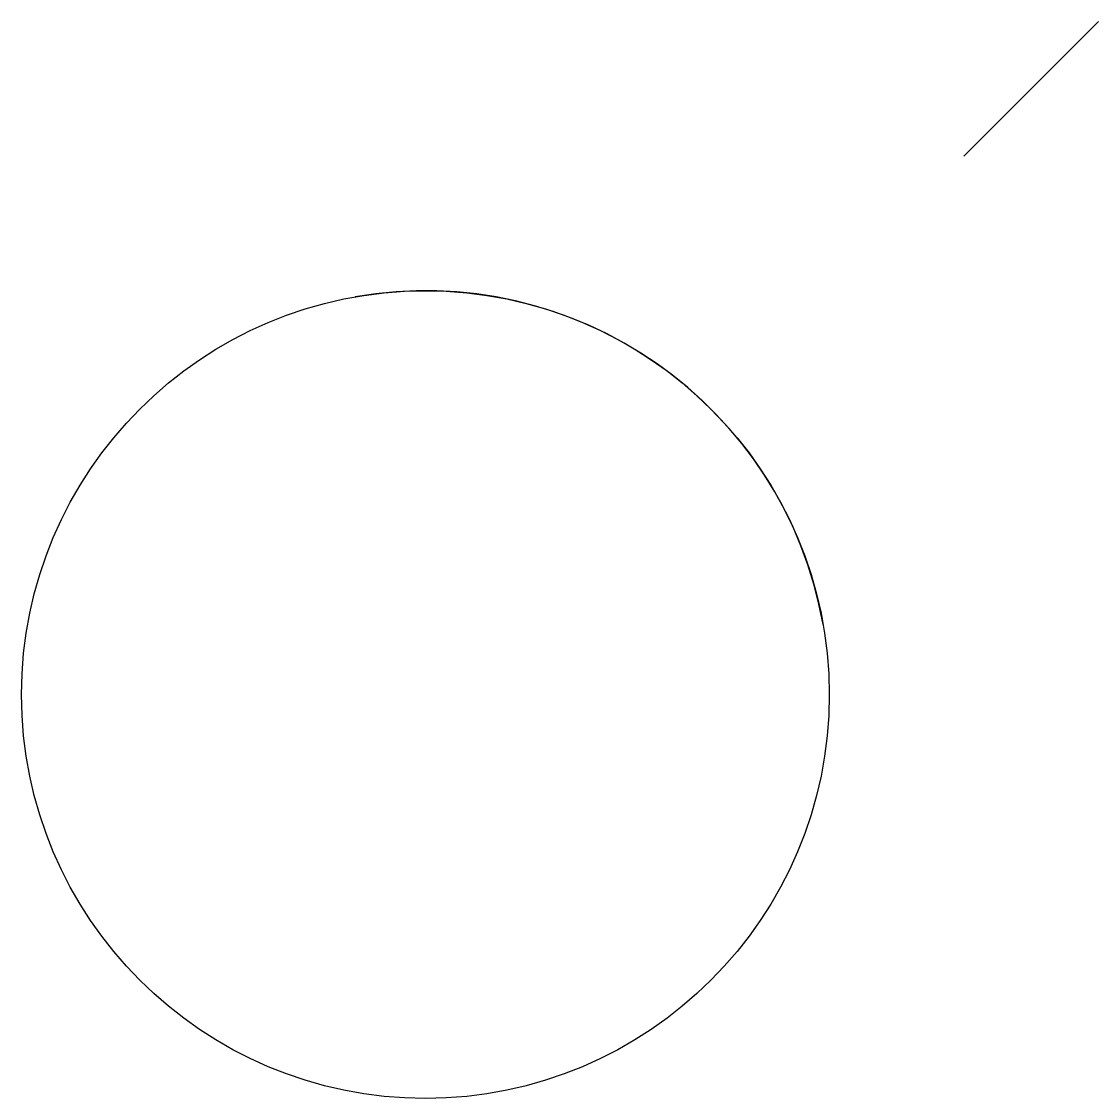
# Model space of a CAD drawing. Extents: x 2 to 10, y 2 to 10.
import ezdxf

# ---------------------------------------------------------------- set-up
doc = ezdxf.new("R2010")
doc.units = 0

# ---------------------------------------------------------------- blocks, each defined once
blk = doc.blocks.new('B')
blk.add_line((0, 0), (1, 1))

msp = doc.modelspace()

# ---------------------------------------------------------------- linework, layer by layer
msp.add_circle((5, 5, 2.5), 3)
msp.add_arc((5, 5, -1.5), 3, 10, 100)

# ---------------------------------------------------------------- block references
msp.add_blockref('B', (9, 9, 4))

doc.saveas('drawing.dxf')
